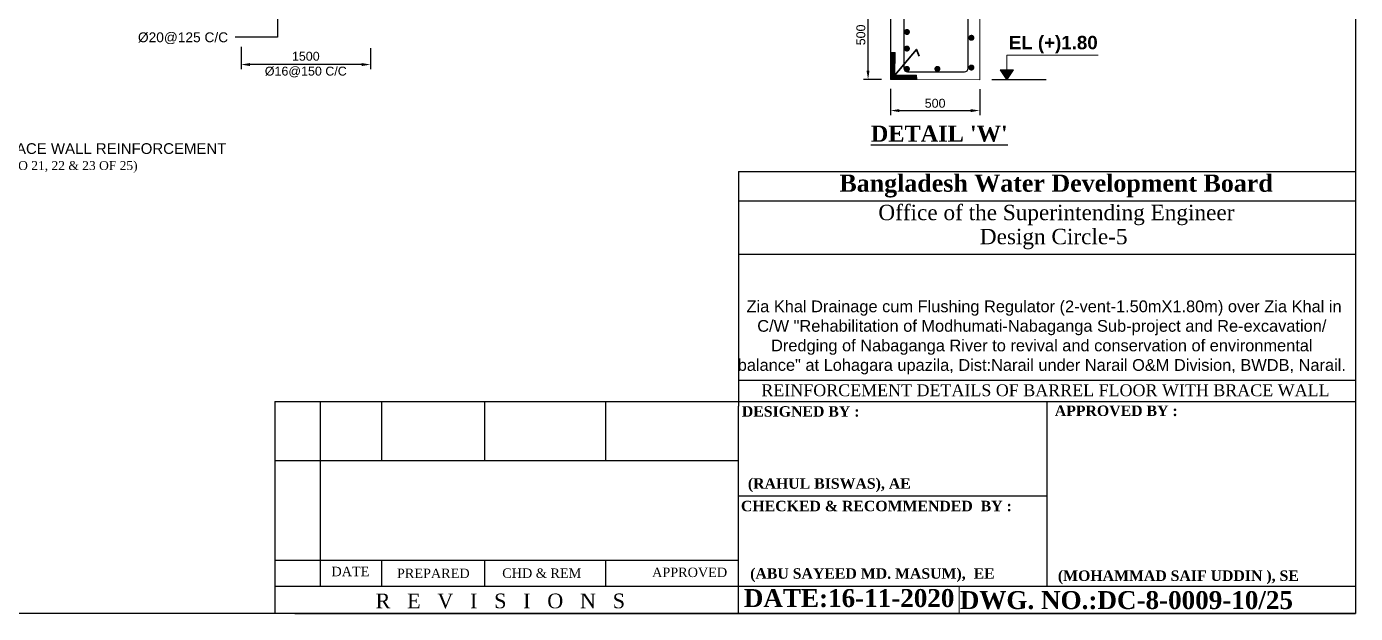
# Model space of a CAD drawing. Extents: x -358915 to 1258323, y -1667244 to -305611.
# Drawn here: x 477645 to 492531, y -1482672 to -1476101 of the extents above; entities that cross this region are included whole.
import ezdxf

# ---------------------------------------------------------------- set-up
doc = ezdxf.new("R2010")
doc.units = 0
doc.header["$LTSCALE"] = 300
doc.header["$MEASUREMENT"] = 0
doc.layers.get('DEFPOINTS').update_dxf_attribs({"linetype": 'CONTINUOUS'})
for name, color, linetype, lineweight in [('Dim', 7, 'CONTINUOUS', 9), ('Grid Line_Outer', 7, 'CONTINUOUS', 5), ('Left Bank Profile', 7, 'CONTINUOUS', 25), ('ROD', 1, 'CONTINUOUS', 30)]:
    doc.layers.add(name, color=color, linetype=linetype, lineweight=lineweight)
for name, color, linetype in [('LINE', 7, 'CONTINUOUS'), ('REINF.', 1, 'CONTINUOUS'), ('TEXT', 10, 'CONTINUOUS'), ('TXT', 7, 'CONTINUOUS')]:
    doc.layers.add(name, color=color, linetype=linetype)
doc.styles.add('Arial', font='arial.ttf')
doc.styles.add('DIM', font='isocp3.shx')
doc.styles.add('text', font='ARIALN.TTF', dxfattribs={"height": 1.6})
doc.dimstyles.new('dim_20', dxfattribs={"dimtxt": 40, "dimasz": 40, "dimexe": 20, "dimexo": 20, "dimgap": 15, "dimtad": 1, "dimdec": 0, "dimzin": 0, "dimdsep": 46, "dimtxsty": 'DIM', "dimcen": 150, "dimclrd": 5, "dimclre": 5, "dimclrt": 7, "dimadec": 0, "dimazin": 0, "dimtfac": 1, "dimtdec": 0, "dimtmove": 0, "dimatfit": 3, "dimfxl": 20, "dimtolj": 1, "dimtzin": 0, "dimarcsym": 0})
doc.dimstyles.new('dim_50', dxfattribs={"dimtxt": 100, "dimasz": 100, "dimexe": 50, "dimexo": 30, "dimgap": 30, "dimtad": 1, "dimdec": 0, "dimzin": 0, "dimdsep": 46, "dimtxsty": 'DIM', "dimcen": 0.09, "dimclrd": 5, "dimclre": 5, "dimclrt": 7, "dimadec": 0, "dimazin": 0, "dimtfac": 1, "dimtdec": 0, "dimtmove": 0, "dimatfit": 3, "dimfxl": 1, "dimtolj": 1, "dimtzin": 0, "dimarcsym": 1})

# ---------------------------------------------------------------- blocks, each defined once
blk = doc.blocks.new('*D581')
at = {"layer": 'DEFPOINTS', "color": 0, "transparency": 16777216}
for p in [(487072, -1475694), (487253, -1475694), (487253, -1476694)]:
    blk.add_point(p, dxfattribs=at)
at = {"layer": 'Dim', "color": 5, "lineweight": -2, "transparency": 16777216}
for p, q in [((487223, -1475694), (487022, -1475694)), ((487072, -1476594), (487072, -1475794)), ((487223, -1476694), (487022, -1476694))]:
    blk.add_line(p, q, dxfattribs=at)
at = {"layer": 'Dim', "color": 5, "transparency": 16777216}
for points in [[(487055, -1475794), (487088, -1475794), (487072, -1475694)], [(487055, -1476594), (487088, -1476594), (487072, -1476694)]]:
    blk.add_solid(points, dxfattribs=at)
at = {"layer": 'Dim', "color": 7, "transparency": 16777216, "insert": (486991, -1476194), "char_height": 100, "attachment_point": 5, "rotation": 90, "style": 'Arial'}
blk.add_mtext('\\A1;500', dxfattribs=at)
blk = doc.blocks.new('*D583')
at = {"layer": 'DEFPOINTS', "color": 0, "transparency": 16777216}
for p in [(487323, -1476768), (488323, -1476771), (488323, -1477041)]:
    blk.add_point(p, dxfattribs=at)
at = {"layer": 'Dim', "color": 5, "lineweight": -2, "transparency": 16777216}
for p, q in [((487323, -1476798), (487323, -1477091)), ((488323, -1476801), (488323, -1477091)), ((487423, -1477041), (488223, -1477041))]:
    blk.add_line(p, q, dxfattribs=at)
at = {"layer": 'Dim', "color": 5, "transparency": 16777216}
for points in [[(487423, -1477025), (487423, -1477058), (487323, -1477041)], [(488223, -1477025), (488223, -1477058), (488323, -1477041)]]:
    blk.add_solid(points, dxfattribs=at)
at = {"layer": 'Dim', "color": 7, "transparency": 16777216, "insert": (487823, -1476960), "char_height": 100, "attachment_point": 5, "style": 'Arial'}
blk.add_mtext('\\A1;500', dxfattribs=at)
blk = doc.blocks.new('*D571')
at = {"layer": 'DEFPOINTS', "color": 0, "transparency": 16777216}
for p in [(480048, -1476298), (481498, -1476312), (480048, -1476526)]:
    blk.add_point(p, dxfattribs=at)
at = {"layer": 'Dim', "color": 5, "lineweight": -2, "transparency": 16777216}
for p, q in [((480048, -1476328), (480048, -1476576)), ((481498, -1476342), (481498, -1476576)), ((481398, -1476526), (480148, -1476526))]:
    blk.add_line(p, q, dxfattribs=at)
at = {"layer": 'Dim', "color": 5, "transparency": 16777216}
for points in [[(480148, -1476509), (480148, -1476543), (480048, -1476526)], [(481398, -1476509), (481398, -1476543), (481498, -1476526)]]:
    blk.add_solid(points, dxfattribs=at)
at = {"layer": 'Dim', "color": 7, "transparency": 16777216, "insert": (480773, -1476526), "char_height": 100, "attachment_point": 5, "rotation": 359.9982, "style": 'Arial'}
blk.add_mtext('\\A1;1500\\P%%C16@150 C/C', dxfattribs=at)

msp = doc.modelspace()

# ---------------------------------------------------------------- hatches: boundary and pattern name
at = {"layer": 'Dim', "ltscale": 500}
h = msp.add_hatch(color=15, dxfattribs=at)
h.dxf.hatch_style = 1
h.paths.add_polyline_path([(488626.5, -1476585.8), (488552, -1476585.8), (488626.5, -1476696.6)])
h.paths.add_polyline_path([(488701.1, -1476585.8), (488626.5, -1476585.8), (488626.5, -1476696.6)])
at = {"layer": 'Grid Line_Outer', "ltscale": 2}
h = msp.add_hatch(dxfattribs=at)
h.set_pattern_fill('ANSI31', color=1, scale=2)
h.set_pattern_definition([(45, (-427370.84546, -1407255.32842), (-0.1767766953, 0.1767766953), [])])
h.paths.add_polyline_path([(487618.6, -1476694.1), (487614.6, -1476646.5), (487371.3, -1476646.5), (487375.3, -1476391.8), (487322.6, -1476391.8), (487322.6, -1476694.1)])

# ---------------------------------------------------------------- linework, layer by layer
at = {"layer": 'Dim', "ltscale": 500}
for points in [[(488626.5, -1476585.8), (488626.5, -1476420.9), (489649.1, -1476420.9)], [(488626.5, -1476696.6), (488701.1, -1476585.8), (488552, -1476585.8), (488626.5, -1476696.6)]]:
    msp.add_lwpolyline(points, dxfattribs=at)
at = {"layer": 'Grid Line_Outer', "color": 1, "ltscale": 2}
msp.add_line((487618.6, -1476694.1), (487614.6, -1476646.5), dxfattribs=at)
msp.add_lwpolyline([(487618.6, -1476694.1), (487322.6, -1476694.1), (487322.6, -1476391.8), (487375.3, -1476391.8), (487371.3, -1476646.5), (487614.6, -1476646.5)], dxfattribs=at)
at = {"layer": 'Grid Line_Outer', "color": 1, "lineweight": 35, "ltscale": 2}
msp.add_lwpolyline([(487371.3, -1476646.5), (487616.2, -1476357), (487645.2, -1476432.8)], dxfattribs=at)
at = {"layer": 'Left Bank Profile'}
msp.add_lwpolyline([(480650.8, -1482672.2), (492531.4, -1482672.2)], dxfattribs=at)
msp.add_lwpolyline([(480650.8, -1482672.2), (492531.4, -1482672.2)], dxfattribs=at)
at = {"layer": 'LINE', "lineweight": 15}
msp.add_line((488323.4, -1472240.9), (488323.4, -1476696.6), dxfattribs=at)
at = {"layer": 'LINE', "color": 8, "ltscale": 500}
msp.add_line((489065.5, -1476696.6), (488458.6, -1476696.6), dxfattribs=at)
at = {"layer": 'LINE'}
for p, q in [((485620.4, -1477723.4), (492531.4, -1477723.4)), ((485620.4, -1477723.4), (485620.4, -1480353)), ((485620.4, -1478051.1), (492531.4, -1478051.1)), ((485620.4, -1478649.6), (492531.4, -1478649.6)), ((485620.4, -1480060.7), (492531.4, -1480060.7)), ((480424.4, -1480298), (485472.6, -1480298)), ((480424.4, -1480298), (480424.4, -1482672.2)), ((480783.7, -1480298), (485620.4, -1480298)), ((480934.3, -1480298), (480934.3, -1482365.6)), ((480934.3, -1480298), (480934.3, -1482365.6)), ((480934.3, -1480298), (480934.3, -1482365.6)), ((480934.3, -1480298), (480934.3, -1482365.6)), ((481621.5, -1480298), (481621.5, -1480961.1)), ((482779.4, -1480961.1), (482779.4, -1480298)), ((484133.4, -1480961.1), (484133.4, -1480298)), ((485620.4, -1480298), (492531.4, -1480298)), ((489075.9, -1480298), (489075.9, -1482365.6)), ((485620.4, -1482672.2), (485620.4, -1480353)), ((480424.4, -1480961.1), (485472.6, -1480961.1)), ((480783.7, -1480961.1), (485620.4, -1480961.1)), ((485620.4, -1481356.6), (489075.9, -1481356.6)), ((480424.4, -1482077.3), (485472.6, -1482077.3)), ((480783.7, -1482077.3), (485620.4, -1482077.3)), ((480783.7, -1482077.3), (485472.6, -1482077.3)), ((480783.7, -1482077.3), (485472.6, -1482077.3)), ((481621.5, -1482077.3), (481621.5, -1482365.6)), ((482779.4, -1482365.6), (482779.4, -1482077.3)), ((484133.4, -1482365.6), (484133.4, -1482077.3)), ((480424.4, -1482365.6), (485472.6, -1482365.6)), ((480783.7, -1482365.6), (485620.4, -1482365.6)), ((480783.7, -1482365.6), (485472.6, -1482365.6)), ((480783.7, -1482365.6), (485472.6, -1482365.6)), ((485620.4, -1482365.6), (492531.4, -1482365.6)), ((486917.1, -1482365.6), (492531.4, -1482365.6)), ((486917.1, -1482365.6), (492531.4, -1482365.6)), ((486917.1, -1482365.6), (492531.4, -1482365.6))]:
    msp.add_line(p, q, dxfattribs=at)
at = {"layer": 'LINE', "lineweight": 9}
msp.add_line((492531.4, -1477723.4), (492531.4, -1482672.2), dxfattribs=at)
at = {"layer": 'LINE', "color": 7, "lineweight": 9}
for p, q in [((488090.5, -1482365.6), (488090.5, -1482672.2)), ((485850.4, -1482672.2), (480424.4, -1482672.2)), ((492531.4, -1482672.2), (485850.4, -1482672.2)), ((491105.7, -1482672.2), (491572.9, -1482672.2))]:
    msp.add_line(p, q, dxfattribs=at)
at = {"layer": 'LINE'}
msp.add_lwpolyline([(492531.4, -1482672.2), (469161.4, -1482672.2), (469161.4, -1466146.3), (492531.4, -1466146.3)], close=True, dxfattribs=at)
at = {"layer": 'LINE', "ltscale": 500}
msp.add_lwpolyline([(487322.6, -1475694.1), (487322.6, -1476694.1)], dxfattribs=at)
at = {"layer": 'LINE', "lineweight": 15}
msp.add_lwpolyline([(487322.6, -1476694.1), (488323.4, -1476696.6)], dxfattribs=at)
at = {"layer": 'REINF.', "ltscale": 50, "const_width": 33.8}
for points in [[(487506.9, -1476144.1, -1), (487506.9, -1476177.8, -1)], [(488229.1, -1476243.2, 1), (488229.1, -1476209.4, 1)], [(487506.9, -1476329.9, -1), (487506.9, -1476363.7, -1)], [(487506.9, -1476557.6, -1), (487506.9, -1476591.4, -1)], [(487848.4, -1476557.6, -1), (487848.4, -1476591.4, -1)], [(488229.1, -1476576.3, 1), (488229.1, -1476542.6, 1)]]:
    msp.add_lwpolyline(points, format="xyb", close=True, dxfattribs=at)
at = {"layer": 'ROD'}
msp.add_lwpolyline([(488089.9, -1473156.5), (488193.1, -1473241.2), (488193.1, -1473260), (487473.8, -1475707.7, 0.0613141), (487472.6, -1475717.4), (487472.6, -1476566.6, 0.4142133), (487512.6, -1476606.6), (488153.4, -1476606.6, 0.4142375), (488193.4, -1476566.6), (488193.1, -1472240.9)], format="xyb", dxfattribs=at)

# ---------------------------------------------------------------- texts
at = {"layer": 'Dim', "color": 7, "insert": (478892.7, -1476231.6), "char_height": 110, "width": 1134.935, "attachment_point": 4}
msp.add_mtext('{\\fArial|b0|i0|c0|p34;%%C20@125 C/C}', dxfattribs=at)
at = {"layer": 'LINE', "color": 7, "lineweight": 9}
for s, insert, char_height, width, attachment_point in [('{\\fTimes New Roman|b1|i0|c0|p18;Bangladesh Water Development Board}', (486750.7, -1477757.6), 192.54, 6915.956, 1), ('{\\fTimes New Roman|b0|i0|c0|p18;Office of the Superintending Engineer}', (487187.1, -1478096.2), 172.304, 6189.117, 1), ('{\\fTimes New Roman|b0|i0|c0|p18;Design Circle-5}', (488323.7, -1478365.6), 172.304, 6189.117, 1), ('\\A1;{\\fArial|b0|i0|c0|p34; Zia Khal Drainage cum Flushing Regulator (2-vent-1.50mX1.80m) over Zia Khal in\\A0;\\C256; C/W "Rehabilitatio\\A1;\\C7;n of Modhumati-Nabaganga Sub-project and Re-excavation/ Dredging of\\C256; Nabaganga River to revival and conservation of environmental balance" at Lohagara upazila, Dist:Narail under Narail O&M Division, BWDB, Narail.}', (489018.2, -1479995.4), 131.2992, 6801.564, 8), ('{\\fTimes New Roman|b0|i0|c0|p18;REINFORCEMENT DETAILS OF BARREL FLOOR WITH BRACE WALL}', (489059, -1480242.8), 133.191, 6732.75, 8)]:
    msp.add_mtext(s, dxfattribs=dict(at, insert=insert, char_height=char_height, width=width, attachment_point=attachment_point))
at = {"layer": 'LINE', "color": 7, "lineweight": 9, "attachment_point": 1}
for s, insert, char_height in [('{\\fTimes New Roman|b1|i0|c0|p18;DESIGNED BY :}', (485657.5, -1480351.7), 117.214), ('{\\fTimes New Roman|b1|i0|c0|p18;APPROVED BY :}', (489163.5, -1480344.1), 117.214), ('{\\fTimes New Roman|b1|i0|c0|p18;\\C0;(RAHUL BISWAS), AE}', (485725.3, -1481158.8), 117.214), ('{\\fTimes New Roman|b1|i0|c0|p18;CHECKED & RECOMMENDED  BY :}', (485647.9, -1481411), 117.214), ('{\\fTimes New Roman|b0|i0|c0|p18;DATE }', (481060.3, -1482150.1), 105.492), ('{\\fTimes New Roman|b0|i0|c0|p18;PREPARED\\fTimes New Roman|b1|i0|c0|p18; }', (481793.8, -1482170.8), 105.492), ('{\\fTimes New Roman|b0|i0|c0|p18;CHD & REM }', (482973.4, -1482168.6), 105.492), ('{\\fTimes New Roman|b0|i0|c0|p18;APPROVED}', (484652.1, -1482159.5), 105.492), ('{\\fTimes New Roman|b1|i0|c0|p18;\\C0;(ABU SAYEED MD. MASUM),  EE }', (485750.8, -1482166.4), 117.214), ('{\\fTimes New Roman|b1|i0|c0|p18;\\C0;(MOHAMMAD SAIF UDDIN ), SE}', (489198, -1482191), 117.214), ('{\\fTimes New Roman|b1|i0|c0|p18;DATE:16-11-2020}', (485679.8, -1482399.8), 200.837), ('{\\fTimes New Roman|b0|i0|c0|p18;R   E   V   I   S   I   O   N   S}', (481555, -1482449.8), 164.832), ('{\\fTimes New Roman|b0|i0|c0|p18; \\fTimes New Roman|b1|i0|c0|p18;DWG. NO.:DC-8-0009-10/25}', (488023.3, -1482422.5), 200.837)]:
    msp.add_mtext(s, dxfattribs=dict(at, insert=insert, char_height=char_height))
at = {"layer": 'TEXT', "insert": (487102.6, -1477209.6), "char_height": 243, "width": 2084.768, "attachment_point": 1, "style": 'text'}
msp.add_mtext("{\\fTimes New Roman|b1|i0|c0|p18;\\H0.74074x;\\L\\C6;DETAIL 'W'}", dxfattribs=at)
at = {"layer": 'TXT', "color": 0, "insert": (489146.3, -1476302.2), "char_height": 150, "width": 1034.81, "attachment_point": 5, "style": 'Arial'}
msp.add_mtext('{\\fArial|b1|i0|c0|p34;\\C6;EL (+)1.80}', dxfattribs=at)
at = {"layer": 'TXT', "color": 0, "insert": (471960.1, -1477506.3), "char_height": 40.095, "width": 9083.788, "attachment_point": 4}
msp.add_mtext('\\pxqc;{\\fArial|b1|i0|c0|p34;\\H4.4893x;\\L\\C6;SECTION 4-4\\H0.83333x; \\P\\fArial|b0|i0|c0|p34;\\H0.8x;\\l\\C7;LONGITUDINAL SECTION OF BARREL FLOOR WITH BRACE WALL REINFORCEMENT\\P\\fTimes New Roman|b0|i0|c0|p18;\\H0.83334x;(FOUNDATION TREATMENT SHOWN IN SHEET NO 21, 22 & 23 OF 25) \\P(SEE SHEET NO 08 OF 25)}', dxfattribs=at)

# ---------------------------------------------------------------- dimensions: what is measured, and where the dimension line sits
at = {"layer": 'Dim'}
dim = msp.add_linear_dim(base=(487071.6, -1475694.1), p1=(487253.5, -1476694.1), p2=(487253.5, -1475694.1), angle=90, text='500', dimstyle='dim_50', override={"dimtxsty": 'Arial', "dimtmove": 1}, dxfattribs=at)
dim.commit()
dim.dimension.update_dxf_attribs({"geometry": '*D581', "text_midpoint": (486990.5, -1476194.1)})
dim = msp.add_linear_dim(base=(480047.9, -1476526.1), p1=(481498.1, -1476312.1), p2=(480047.9, -1476297.8), angle=179.99821, text='1500\\X%%C16@150 C/C', dimstyle='dim_50', override={"dimtxsty": 'Arial', "dimtmove": 1}, dxfattribs=at)
dim.commit()
dim.dimension.update_dxf_attribs({"geometry": '*D571', "text_midpoint": (480773, -1476526.1), "dimtype": 160})
dim = msp.add_linear_dim(base=(488323.4, -1477041.3), p1=(487322.6, -1476768.3), p2=(488323.4, -1476770.9), text='500', dimstyle='dim_50', override={"dimtxsty": 'Arial', "dimtmove": 1}, dxfattribs=at)
dim.commit()
dim.dimension.update_dxf_attribs({"geometry": '*D583', "text_midpoint": (487823, -1476960.3)})

# ---------------------------------------------------------------- leaders
at = {"layer": 'Dim', "ltscale": 50}
msp.add_leader([(480454.6, -1475553.9), (480454.6, -1476217.6), (479983, -1476217.6)], dimstyle='dim_20', override={"dimasz": 120, "dimgap": 15, "dimtad": 0}, dxfattribs=at)

doc.saveas('drawing.dxf')
